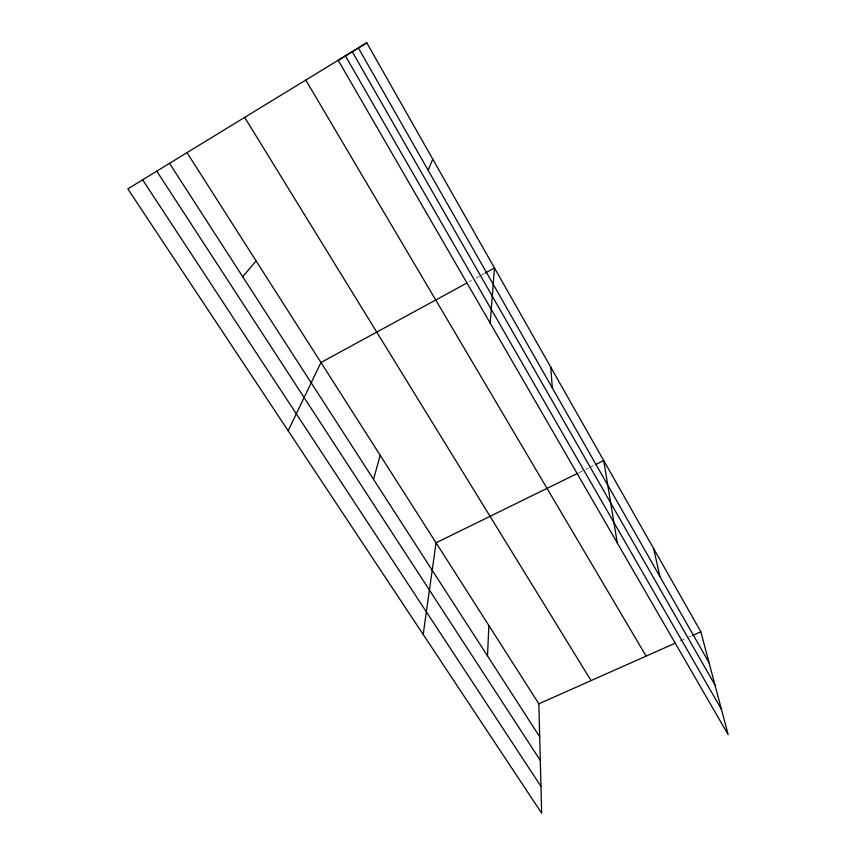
<?xml version="1.0" encoding="UTF-8"?>
<svg xmlns="http://www.w3.org/2000/svg" width="856" height="856" viewBox="0 0 856 856"><rect width="100%" height="100%" fill="white"/><g stroke="black" fill="none" stroke-linecap="round" stroke-linejoin="round"><path stroke-width="0.64" stroke-dasharray="4.28 3.21" d="M469.152 281.795L471.453 280.543M476.064 278.04L479.521 276.156M480.665 275.525L485.277 273.011M578.913 472.715L588.361 468.082M589.538 467.504L594.267 465.193M680.167 640.973L686.245 638.266M687.464 637.731L691.113 636.104"/><path stroke-width="1.28" d="M487.492 655.91L488.862 625.522M490.178 323.108L494.5 267.992L485.277 273.011M423.185 634.467L436.057 542.8L577.736 473.304M373.537 479.392L380.182 455.274M428.15 170.258L432.751 159.13M288.162 430.782L320.957 362.495L466.841 283.058M242.719 276.755L256.105 260.909M186.983 152.646L127.822 188.876L541.655 813.2L538.852 703.814L186.983 152.646L366.764 42.8L700.839 631.782L728.178 734.737L338.227 60.316L366.764 42.8M595.444 464.605L603.715 460.549L617.283 542.929M538.852 703.814L675.309 643.134M692.322 635.569L700.839 631.782M142.631 179.803L540.971 786.386M156.766 171.147L540.307 760.449M169.509 163.346L539.697 736.77M244.677 117.39L591.079 680.595M305.785 80.057L646.13 656.113M345.417 55.908L721.458 709.399M352.244 51.713L714.963 684.961M358.386 47.947L709.046 662.694M653.652 548.61L659.912 576.559M550.75 367.181L552.302 387.907"/></g></svg>
